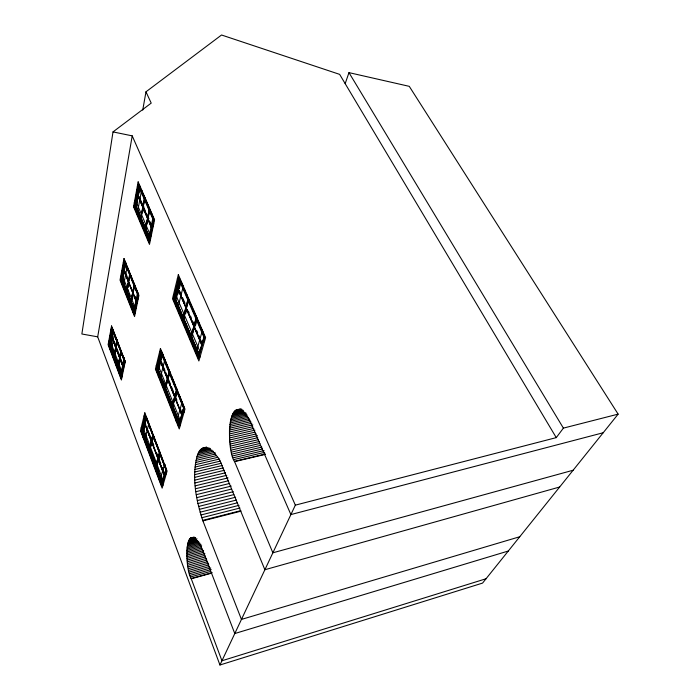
<?xml version="1.0" encoding="UTF-8"?>
<svg xmlns="http://www.w3.org/2000/svg" width="700" height="700" viewBox="0 0 700 700"><rect width="100%" height="100%" fill="white"/><g stroke="black" fill="none" stroke-linecap="round" stroke-linejoin="round"><path stroke-width="1.05" d="M486.045 578.751L221.944 660.765L191.266 578.778C184.327 568.741 184.135 514.089 202.248 549.089L234.78 633.535L508.296 551.023M519.759 536.734L241.447 619.413L202.904 520.887C196.123 500.448 191.66 477.881 196.989 456.601C202.65 436.188 219.433 455.866 222.32 466.55L264.88 569.73L559.659 487.008M573.108 470.242L272.869 552.799L234.588 461.65C226.03 450.713 226.686 383.442 249.786 420.578L290.894 514.57L603.199 432.749M219.949 665L295.348 505.146L556.264 437.623L339.64 74.366L221.541 35L145.976 91.814L151.209 103.11L113.006 131.906L81.865 333.996L97.694 336.84L219.949 665L482.562 583.091L618.135 414.137L409.273 86.345L348.976 72.634L345.179 83.641M97.694 336.84L132.204 135.861L113.006 131.906M142.73 110.119L145.976 91.814M124.819 360.99L121.17 378.376L108.587 344.986L111.799 327.609L124.722 361.296M120.558 280.289L124.285 260.33L138.381 295.137L134.321 314.781L120.558 280.289L124.285 260.33M134.146 206.903L138.451 183.811L153.956 219.651L149.249 242.454L134.146 206.903L138.451 183.811M108.614 344.986L111.834 327.6M108.832 345.109L111.939 328.352L124.486 361.156L121.091 377.624L108.832 345.109L112 330.435L110.976 329.131M134.207 313.976L120.837 280.376L124.399 261.144L138.119 295.024L134.207 313.976L134.706 313.889L121.319 280.306L124.898 261.065M134.444 206.955L138.574 184.695L153.668 219.59L149.135 241.579L134.444 206.955L134.969 206.885L138.924 185.588M112 330.435L109.419 345.1L110.46 345.004L122.045 375.646M124.959 261.529L121.459 280.359L134.636 313.425M149.59 241.001L135.126 206.92L139.178 185.133L140.429 188.037M110.661 339.596L110.276 341.652L110.897 342.676M124.268 266.534L124.644 264.53M113.032 329.481L110.136 344.977L121.852 376.031M125.58 262.176L122.229 280.245L135.222 311.92L122.509 280.262L125.51 264.591L124.828 263.533M139.685 186.795L135.923 206.806L149.984 239.881M136.911 202.186L137.909 196.814M138.25 196.516L137.996 195.808L152.311 229.267M138.311 194.67L139.519 188.221L153.519 220.623M113.514 331.441L112.945 331.371L110.39 345.012L122.29 376.504M140.114 186.567L136.246 206.815L150.124 239.444L136.325 206.806L135.126 206.92M109.734 349.046L109.953 348.075L111.142 347.681L111.038 348.259M113.085 331.336L113.242 330.33M121.809 284.559L122.054 283.439L123.322 283.036M125.834 263.069L125.65 264.224L126.149 264.145L125.212 261.835M135.511 211.391L135.782 210.105L137.148 209.694L137.008 210.455M140.166 186.524L139.947 187.862L140.481 187.793L139.449 185.412M111.02 343.035L110.696 344.794L111.746 347.576M112.735 333.918L113.138 331.739M111.991 339.561L112.385 337.453M111.344 349.072L111.703 348.285M111.641 348.591L114.284 334.661M126.893 268.004L123.865 283.999L124.355 283.92M141.636 190.076L137.734 210.7L138.259 210.63M112.263 348.066L113.934 353.351M116.961 339.999L114.24 355.215M129.867 273.192L126.691 290.815M144.559 197.164L140.84 217.7M117.197 339.902L114.222 355.801L117.101 342.046M130.104 273.761L126.683 291.419L129.972 275.625L134.19 286.055L134.558 284.235M144.611 198.817L140.831 218.321L145.031 197.925M116.218 347.261L116.428 347.812M115.535 352.433L115.894 350.586M116.865 345.555L117.232 343.683M127.409 290.64L127.628 291.209L127.768 289.467M128.135 287.578L128.546 285.46M130.148 277.217L130.506 275.371M142.817 211.977L143.229 209.869M143.64 207.769L143.491 206.666M149.468 208.504L145.373 228.996L149.266 210.779M121.047 350.656L118.011 365.829L120.785 353.045M134.33 284.209L130.821 301.779L133.989 287.096M121.258 351.216L118.221 366.38L121.494 351.12M134.566 284.786L131.049 302.348L134.426 286.632L138.416 296.485M149.511 210.166L145.626 229.582L149.52 211.374M118.93 366.1L119.367 363.947M119.735 362.11L120.102 360.273M120.47 358.435L122.938 364.315M121.109 355.259L121.485 353.395M132.309 299.582L132.729 297.474M119.709 375.524L119.936 374.561L121.144 374.159L121.03 374.727M123.471 357.079L123.305 358.067L124.46 358.024M132.694 311.92L132.947 310.809L134.242 310.398L134.094 311.098M137.025 290.692L136.824 291.83L137.322 291.751L138.294 294.149M147.455 239.593L147.744 238.315L149.135 237.886L148.977 238.639M152.477 214.961L152.241 216.291L152.731 216.457M137.322 291.751L138.075 293.904M148.601 237.746L149.056 236.723M124.163 358.094L121.021 373.415L121.485 373.319M134.102 309.636L137.34 293.834M150.316 240.371L148.969 237.134L152.731 218.803M124.513 363.195L124.959 361.069L112.788 329.262M135.817 308.499L136.237 306.477M149.852 240.59L150.229 238.761L149.695 238.84M152.136 229.539L152.985 225.435M156.24 369.924L160.921 350.831L184.117 408.1L178.815 426.554L156.266 369.915M173.407 299.512L178.867 277.235L204.619 336.761L198.406 358.391L173.442 299.504M141.575 431.953L145.46 416.027L165.944 469.586L161.543 484.925L141.575 431.953L145.442 417.988L144.961 418.084L144.077 415.852M161.131 351.899L183.706 407.662L178.596 425.469L156.634 370.309L161.131 351.899L161.648 351.803L163.275 355.819M173.854 299.863L179.095 278.399L204.164 336.35L198.179 357.219L173.854 299.863L174.396 299.775L179.428 279.23M179.112 425.355L157.141 370.204L161.648 351.803M183.794 408.004L178.99 424.725L157.36 370.431L161.77 352.424L170.581 374.185M199.447 356.265L198.599 356.431L174.633 299.976L179.778 278.976L183.12 286.694M146.615 417.235L142.992 431.953L162.312 483.123M180.25 280.569L175.499 299.863L199.22 354.672L175.884 300.011L180.268 282.537L179.847 282.205M151.287 440.799L144.926 424.069L164.727 476.735M160.641 361.156L182.28 415.642L160.396 361.209L181.781 415.074M162.715 353.727L158.515 370.466L179.445 422.922L158.165 370.309L162.024 354.454L160.554 354.287L159.582 351.96M145.679 424.646L145.679 424.034M177.949 294.07L178.955 290.001M179.331 288.461L180.355 284.331M143.115 437.658L143.377 436.73L144.62 436.301L144.489 436.844M147.516 419.912L147.752 420.936M158.322 376.346L158.62 375.279L159.95 374.832M163.406 355.819L163.17 356.93L163.686 356.825M175.7 306.267L176.041 305.025L177.476 304.561M181.633 282.31L181.352 283.605L181.904 283.517L183.181 286.466M144.987 438.165L145.39 437.404M145.311 437.701L148.627 424.498M164.526 361.034L160.702 376.303L161.21 376.206M182.761 288.304L178.299 306.11L178.841 306.014M147.577 429.634L151.638 439.688M153.002 434.175L149.275 448.586L152.862 435.575L146.309 418.434M169.155 371.779L165.06 387.599L169.19 372.558M188.239 298.078L183.129 317.817L185.727 308.735M186.112 307.256L187.924 300.256M188.659 299.049L183.54 318.78L188.344 301.227M153.352 435.076L149.607 449.479L153.204 436.476L166.373 470.916M169.794 371.735L165.428 388.526L169.566 373.494M152.574 440.65L153.72 436.231M185.64 313.67L186.428 310.634M151.357 446.066L152.18 442.908M159.661 451.57L155.776 465.806L159.504 452.952M176.75 388.911L172.218 405.527L176.505 390.644M196.385 316.899L191.048 336.455L196.053 319.06M160.011 452.489L156.126 466.707L158.086 460.338M177.135 389.865L172.594 406.473L174.895 398.912M196.814 317.887L191.468 337.435L196.481 320.049M159.854 453.871L158.357 459.331L162.689 470.715M175.157 397.941L176.899 391.598M157.71 463.356L158.559 460.25M158.839 459.218L160.09 454.668M176.627 394.371L175.796 397.408L176.925 400.234M195.414 325.859L196.254 322.814M159.364 480.786L160.178 479.614L160.921 479.439L160.773 480.156M163.992 464.494L164.229 463.575M176.181 421.26L176.505 420.219L177.87 419.746M181.825 401.284L181.554 402.351L182.079 402.246L183.873 406.665M195.475 352.957L195.851 351.741L197.321 351.26L197.12 351.969M202.09 329.551L201.766 330.82L202.335 330.715L203.525 333.48M160.589 478.126L164.22 465.299M182.201 401.809L177.502 418.399L178.019 418.285M196.901 349.877L202.405 330.453M163.31 470.951L162.295 467.661M161.919 484.225L165.401 472.071M165.865 471.459L166.224 469.21M198.599 356.431L199.054 354.839M199.281 354.043L204.461 336.009M166.311 470.041L161.709 485.94L141.207 431.55L145.268 415.03L166.276 470.05M556.264 437.623L563.395 428.12L618.135 414.137M191.179 578.471L212.214 572.661M191.266 578.778L211.251 573.256M190.164 575.33L211.19 569.555M190.654 576.923L210.639 571.419M188.86 570.36L208.827 564.909M189.263 572.04L209.23 566.58M189.7 573.702L210.726 567.936M187.836 565.224L206.841 560.07M188.143 566.939L207.139 561.785M188.484 568.654L208.539 563.194M187.338 561.785L205.284 556.946M187.565 563.5L206.57 558.364M186.856 556.754L203.709 552.247M186.979 558.407L204.873 553.613M187.136 560.087L205.021 555.284M186.742 552.011L201.513 548.082M186.742 553.551L202.554 549.334M186.778 555.135L203.639 550.629M187.136 546.403L199.789 543.06M186.979 547.706L200.673 544.093M186.856 549.08L201.653 545.169M186.778 550.515L201.565 546.595M188.51 541.021L196.954 538.808M188.16 541.931L196.595 539.718M187.854 542.92L197.365 540.426M187.574 544.005L198.135 541.222M187.338 545.16L198.949 542.106M190.732 537.959L193.909 537.128M190.234 538.361L194.451 537.259M189.752 538.878L195.029 537.504M189.306 539.49L195.65 537.836M188.895 540.207L195.23 538.554M202.746 520.371L240.756 510.659M202.904 520.887L240.914 511.166M200.944 514.99L239.059 505.339M201.827 517.72L239.96 508.016M200.112 512.199L237.151 502.863M198.599 506.468L235.62 497.219M199.325 509.355L236.355 500.062M197.925 503.545L233.888 494.602M196.752 497.639L231.674 489.029M197.312 500.596L233.275 491.689M195.825 491.706L229.714 483.438M196.263 494.673L231.184 486.106M195.466 488.766L228.305 480.786M194.933 482.974L226.765 475.309M195.16 485.852L228.025 477.907M194.766 480.148L225.566 472.762M194.653 474.67L223.274 467.871M162.584 482.886L162.094 483L162.951 485.371M194.679 477.374L224.438 470.269M233.844 459.576L264.661 452.323M194.819 469.499L221.384 463.242M160.676 477.846L160.248 478.59L159.101 475.554M234.483 461.309L265.309 454.029M234.588 461.65L265.414 454.37M160.755 480.008L161.586 482.029M194.705 472.036L222.294 465.509M165.699 471.03L166.46 470.855M195.265 464.721L219.678 459.008M232.68 455.927L262.412 448.971M233.24 457.782L264.049 450.555M195.011 467.058L220.544 461.064M195.991 460.399L216.221 455.691M231.665 452.086L260.33 445.428M195.597 462.499L217.919 457.293M232.146 454.029L261.879 447.099M165.944 469.586L166.434 469.472L164.439 464.555L165.191 464.38M197.584 454.921L213.509 451.246M230.816 448.114L259.586 441.473M196.989 456.601L215.075 452.419M231.219 450.117L259.884 443.476M196.455 458.43L215.582 454.002M203.376 447.842L206.57 447.116M202.396 448.315L206.657 447.335M229.889 442.024L257.512 435.715M201.46 448.971L206.78 447.755M200.567 449.811L209.099 447.86M199.736 450.835L210.376 448.403M230.151 444.062L257.766 437.736M198.957 452.034L210.683 449.339M198.24 453.399L212.074 450.214M230.457 446.092L258.169 439.723M229.504 437.964L255.036 432.171M229.67 439.994L256.252 433.939M229.329 433.974L253.82 428.453M229.39 435.96L254.931 430.185M229.443 428.243L251.86 423.238M229.355 430.106L252.814 424.856M229.311 432.023L252.761 426.755M229.775 424.672L250.014 420.184M229.582 426.422L250.871 421.689M231.026 418.381L247.021 414.873M230.641 419.834L247.678 416.089M230.3 421.365L248.456 417.366M230.011 422.984L249.209 418.74M233.013 413.551L243.688 411.233M232.453 414.61L244.186 412.046M231.936 415.765L245.779 412.738M231.455 417.025L246.4 413.752M144.498 437.045L144.97 436.94M237.125 409.727L240.047 409.062M143.412 430.098L142.056 429.957L141.19 427.744M236.364 410.051L240.634 409.124M235.629 410.506L241.684 409.071M234.92 411.084L241.334 409.692M179.235 423.246L179.751 423.132M234.255 411.793L242.786 409.938M233.616 412.615L243.197 410.533M146.335 418.233L145.442 417.988M159.801 375.69L160.309 375.594M156.634 370.309L157.141 370.204M157.36 370.431L158.13 370.274L180.18 425.705M158.655 368.174L157.202 368.007L156.249 365.706M121.975 375.471L121.52 375.559L122.028 377.002M124.486 361.156L124.959 361.069M124.416 362.941L125.143 362.801M204.164 336.35L204.724 336.245M110.478 343.044L109.218 343.009L108.666 341.635M112.096 330.68L112.814 330.558M177.293 305.567L177.835 305.471M134.697 311.605L135.082 311.255M176.61 297.045L176.251 296.642M176.067 297.386L174.51 297.185L173.451 294.796M174.633 299.976L175.464 299.836L199.028 355.259M178.246 289.713L201.836 345.363M180.005 281.382L178.421 281.181L177.345 278.775M123.008 277.602L122.413 276.535M122.622 278.031L121.284 277.97L120.68 276.561M120.837 280.376L122.211 280.236L135.258 313.092M125.3 263.69L123.935 263.629L123.331 262.203M148.969 237.134L149.494 237.055M138.154 196.289L152.136 229.513M139.501 187.67L138.04 187.574L137.375 186.104M161.893 355.162L183.689 408.398M146.221 418.845L143.316 432.119L162.706 483.429L143.386 432.101L142.24 432.084L146.055 416.5L148.916 423.973M348.976 72.634L563.395 428.12M132.204 135.861L295.348 505.146M141.33 189.752L142.599 192.692M143.447 194.653L144.716 197.593M145.565 199.553L146.843 202.492M147.691 204.452L150.237 210.341M151.086 212.301L152.355 215.241M184.03 288.435L185.308 291.384M186.156 293.344L187.434 296.301M193.821 311.045L195.099 313.994M195.947 315.963L197.225 318.911M198.074 320.88L199.351 323.829M141.278 189.998L142.555 192.938M143.404 194.898L144.673 197.838M145.521 199.798L146.79 202.737M147.639 204.697L153.711 218.724M183.977 288.662L185.246 291.611M186.104 293.58L187.381 296.529M188.23 298.498L189.508 301.446M190.356 303.415L191.634 306.364M192.482 308.332L201.845 329.963M202.265 330.942L204.094 335.16M179.935 281.767L204.094 337.68M153.501 222.084L153.081 222.442L153.711 223.982M203.744 338.485L203.385 339.054L204.461 341.652M143.719 206.631L143.964 207.218M148.575 217.928L148.829 218.523M139.23 196.752L140.289 199.211M140.683 200.148L142.284 203.875M144.156 208.224L145.416 211.146M146.248 213.097L147.508 216.011M148.339 217.963L148.593 218.558M149.826 221.419L151.051 224.28M179.847 291.296L181.002 293.983M182.612 297.719L185.045 303.38M188.352 311.08L189.201 313.058M190.47 316.015L191.319 317.993M192.596 320.95L193.436 322.928M196.822 330.794L197.662 332.754M198.923 335.685L199.763 337.645M201.014 340.559L201.827 342.457M138.25 195.773L152.416 228.76M202.125 344.549L178.106 289.257L201.985 345.03M150.832 236.39L136.71 203.263L136.054 206.754L148.558 236.154M176.374 296.266L200.043 351.785M136.036 203.403L136.404 204.26L134.96 204.173L134.304 202.72M138.582 211.409L139.86 214.393M147 231.184L148.251 234.115M182.648 314.965L183.916 317.949M175.543 299.635L199.972 357.184M136.255 208.6L137.069 210.508M195.492 348.04L196.332 350.026M134.969 206.885L149.319 240.686M174.396 299.775L198.345 356.195M127.339 267.102L129.343 272.037M130.139 274.006L132.134 278.933M132.93 280.901L134.925 285.836M135.73 287.805L136.929 290.762M164.5 358.846L167.773 366.922M168.586 368.935L170.634 373.984M171.447 376.005L172.681 379.033M173.495 381.054L175.543 386.094M176.356 388.115L177.581 391.142M179.218 395.176L180.854 399.219M125.344 262.474L132.09 279.142M132.895 281.111L134.89 286.037M135.686 288.015L136.885 290.973M171.404 376.197L181.615 401.433M182.026 402.439L183.601 406.332M129.745 275.056L125.326 264.136L122.334 280.158L134.89 311.623M138.005 297.124L138.18 298.979M183.391 409.412L183.041 409.973L184.013 412.457M125.143 271.635L125.781 273.227M126.105 274.024L128.293 279.449M135.161 296.502L136.273 299.276M161.648 362.294L163.389 366.616M163.791 367.605L164.981 370.554M165.769 372.531L167.755 377.457M168.525 379.374L170.555 384.396M171.36 386.409L173.39 391.431M174.195 393.444L175.411 396.463M180.714 409.64L181.816 412.379M136.771 301.831L124.005 270.725L136.929 302.864M124.25 271.355L136.841 303.31M122.903 277.139L135.415 308.411M158.926 367.168L180.232 420.438M123.069 280.175L123.699 281.767M125.773 286.956L126.499 288.759M127.19 290.675L127.418 291.244M128.572 293.947L129.325 295.829M126.718 289.835L127.899 292.793M132.274 303.756L133.481 306.766M163.056 380.835L164.255 383.819M158.209 370.055L179.375 423.098M162.636 382.48L164.229 386.47M164.736 387.852L167.011 393.453M167.536 394.87L169.794 400.435L167.755 395.64M162.566 382.498L164.159 386.488M164.955 388.483L166.941 393.47M149.739 425.836L152.407 433.108M153.23 434.963L155.899 442.234M156.721 444.098L163.275 461.51M124.819 362.233L112.849 330.916L110.241 344.873L122.106 376.294M124.049 363.291L124.565 364.735M165.375 471.573L166.25 473.961M122.57 362.784L123.664 365.645M114.004 340.865L115.911 345.879M116.891 348.434L119.954 356.484M152.714 442.496L153.816 445.392M156.756 453.119L158.594 457.949M158.944 458.859L160.799 463.75M163.739 471.468L164.745 474.093M123.699 367.64L111.685 336.683L115.614 346.999M145.154 424.025L164.92 475.956M111.913 337.251L123.436 368.174M120.006 358.523L122.649 365.47M113.164 340.541L123.62 368.025M147.227 430.071L164.824 476.376M110.731 342.239L122.194 372.514M143.657 429.188L163.389 481.285M114.17 353.106L115.316 356.134M112.079 347.996L113.216 350.989M114.056 353.027L115.203 356.055M119.7 368.139L122.29 374.797M145.74 436.975L146.808 439.801M153.055 456.312L153.825 458.36M156.809 466.025L158.707 471.266M116.218 359.406L118.125 364.446M120.356 370.344L121.564 373.529M148.461 444.666L149.607 447.703M150.588 450.293L151.725 453.302M151.9 453.766L153.816 458.815M154 459.314L155.899 464.327M156.109 464.879L158.016 469.936M143.045 431.69L162.636 483.534M112.175 351.356L113.75 355.591M115.701 360.509L116.961 363.965M118.466 367.929L120.339 372.89M146.51 442.207L150.596 452.918M150.71 453.32L151.856 456.356M152.11 456.934L154.009 461.948M154.91 464.441L156.048 467.469M156.275 467.959L158.13 473.139M115.719 361.007L116.865 364.061M109.288 345.021L121.494 377.099M142.048 431.848L162.032 484.802M111.562 325.955L108.106 344.715L121.398 380.012L125.212 361.611L111.562 325.955M124.005 258.545L120.032 280.079L134.54 316.558L138.924 295.382L124.005 258.545M138.154 181.877L133.551 206.789L149.485 244.388L154.569 219.8L138.154 181.877M144.812 412.825L140.481 430.658L162.146 488.171L167.09 471.048L144.812 412.825M160.431 348.46L155.426 369.075L179.244 428.96L184.984 409.08L160.431 348.46M178.334 274.68L172.498 298.725L198.879 360.99L205.607 337.68L178.334 274.68"/></g></svg>
